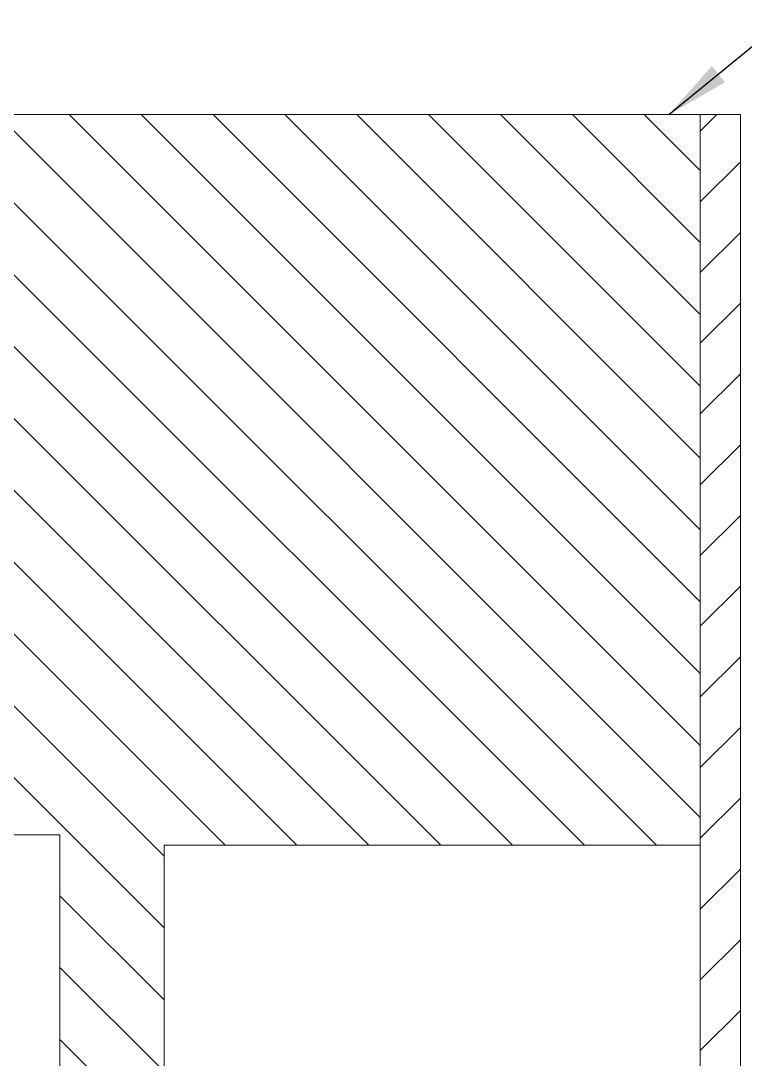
# Model space of a CAD drawing. Header units: millimetres. Extents: x 0 to 80449, y -23917 to 9476.
# Drawn here: x 10280 to 11185, y 4144 to 5442 of the extents above; entities that cross this region are included whole.
import ezdxf

# ---------------------------------------------------------------- set-up
doc = ezdxf.new("R2010")
doc.units = ezdxf.units.MM
doc.linetypes.add('HIDDEN', pattern=[9.525, 6.35, -3.175])
doc.layers.get('0').update_dxf_attribs({"lineweight": 15})
for name, color, linetype, lineweight in [('D', 3, 'Continuous', 13), ('H', 2, 'HIDDEN', 15), ('S', 4, 'Continuous', 15)]:
    doc.layers.add(name, color=color, linetype=linetype, lineweight=lineweight)
doc.styles.add('STU25', font='isocp2.shx')
doc.dimstyles.new('STU25$7', dxfattribs={"dimscale": 40, "dimtxt": 2.5, "dimasz": 2, "dimexe": 1.25, "dimexo": 0.625, "dimgap": 1, "dimtad": 1, "dimdec": 4, "dimdsep": 46, "dimtxsty": 'STU25', "dimcen": 2.5, "dimazin": 2, "dimtfac": 1, "dimtdec": 4, "dimtmove": 0, "dimatfit": 3, "dimfxl": 0, "dimtolj": 1, "dimtzin": 0, "dimarcsym": 0})

msp = doc.modelspace()

# ---------------------------------------------------------------- hatches: boundary and pattern name
at = {"layer": 'D'}
h = msp.add_hatch(dxfattribs=at)
h.set_pattern_fill('ANSI31', color=256, scale=20, angle=90, style=0)
h.set_pattern_definition([(135, (-17162.68, -4440.126), (-44.90128, -44.90128), [])])
h.paths.add_polyline_path([(10458.786, 4411.891), (11128.786, 4411.891), (11128.786, 5324.956), (8628.786, 5324.956), (8628.786, 4411.891), (9298.786, 4411.891), (9298.786, 2624.956), (9428.786, 2624.956), (9428.786, 4424.956), (10328.786, 4424.956), (10328.786, 2624.956), (10458.786, 2624.956)])
at = {"layer": 'H', "ltscale": 5}
h = msp.add_hatch(dxfattribs=at)
h.set_pattern_fill('ANSI31', color=256, scale=500, style=0)
h.set_pattern_definition([(45, (226878.36, 23240.886), (-44.194174, 44.194174), [])])
h.paths.add_polyline_path([(11178.786, 2574.956), (11178.786, 5324.956), (11128.786, 5324.956), (11128.786, 2624.956), (8628.786, 2624.956), (8628.786, 5324.956), (8578.786, 5324.956), (8578.786, 2574.956)])
h.paths.add_polyline_path([(11178.786, 5324.956), (11128.786, 5324.956)], flags=16)
h.paths.add_polyline_path([(8578.786, 5324.956), (8628.786, 5324.956)], flags=16)

# ---------------------------------------------------------------- linework, layer by layer
for p, q in [((9428.786, 4424.956), (10328.786, 4424.956)), ((10328.786, 3744.956), (10328.786, 4424.956)), ((11128.786, 4411.891), (10458.786, 4411.891)), ((10458.786, 4411.891), (10458.786, 2624.956))]:
    msp.add_line(p, q)
at = {"layer": 'S', "linetype": 'Continuous'}
for p, q in [((11128.786, 5324.956), (8628.786, 5324.956)), ((11128.786, 2624.956), (11128.786, 5324.956)), ((11178.786, 5324.956), (11128.786, 5324.956)), ((11178.786, 2574.956), (11178.786, 5324.956))]:
    msp.add_line(p, q, dxfattribs=at)
at = {"layer": 'S'}
for p, q in [((11178.786, 5324.956), (11128.786, 5324.956)), ((11178.786, 5324.956), (11128.786, 5324.956)), ((11128.786, 4624.956), (11128.786, 4634.956))]:
    msp.add_line(p, q, dxfattribs=at)

# ---------------------------------------------------------------- leaders
at = {"layer": 'D'}
msp.add_leader([(11089.509, 5324.956), (11232.8, 5442.303), (11581.346, 5442.303)], dimstyle='STU25$7', override={"dimgap": 1, "dimtad": 0}, dxfattribs=at)

doc.saveas('drawing.dxf')
